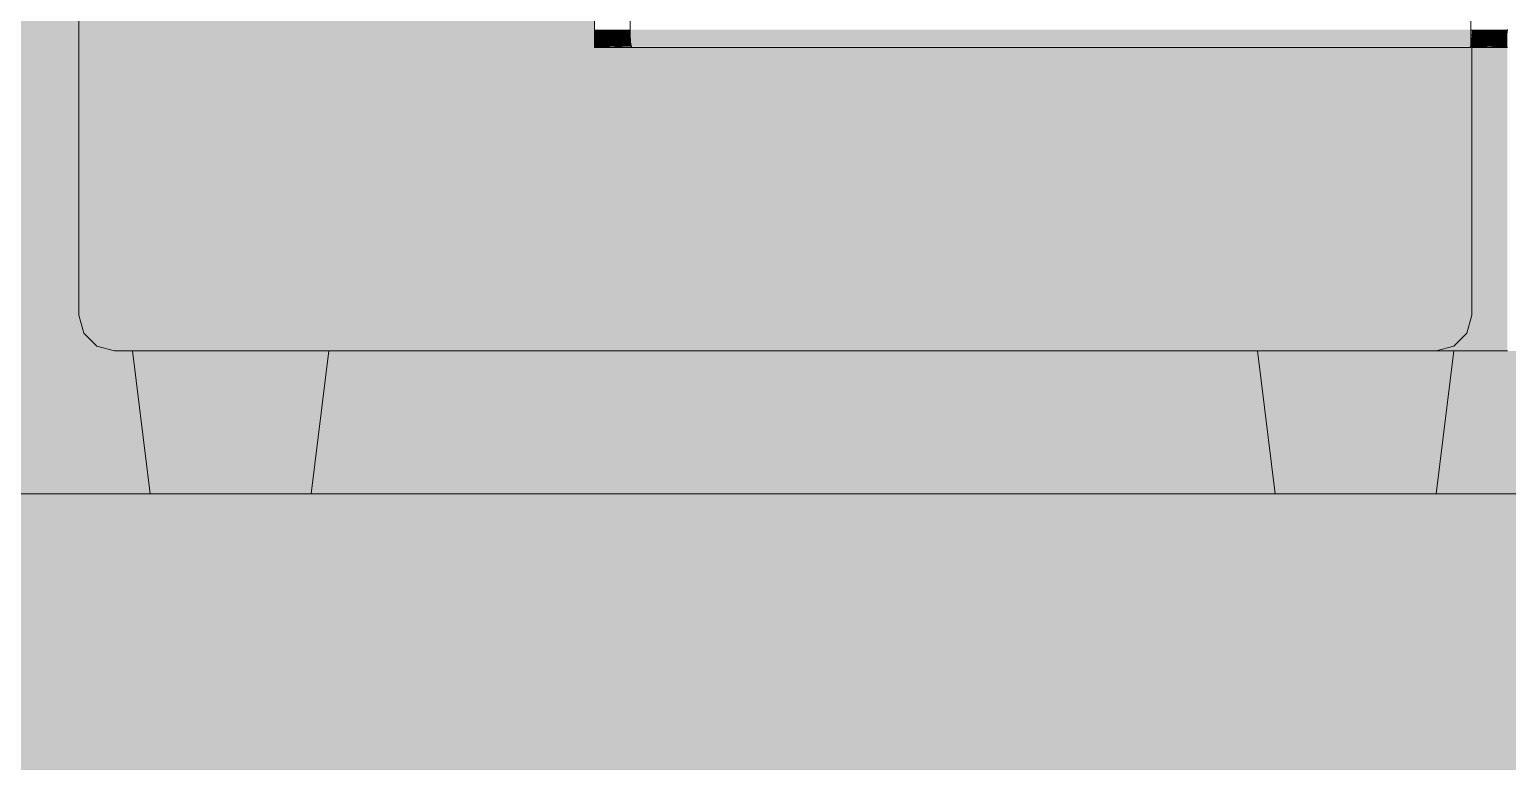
# Model space of a CAD drawing. Header units: centimetres. Extents: x -4381 to 5639, y -3920 to 4826.
# Drawn here: x 78.093 to 78.921, y 32.054 to 32.464 of the extents above; entities that cross this region are included whole.
import ezdxf
from ezdxf.xclip import XClip

# ---------------------------------------------------------------- set-up
doc = ezdxf.new("R2010")
doc.units = ezdxf.units.CM
doc.header["$MEASUREMENT"] = 0
doc.header["$XCLIPFRAME"] = 0
doc.set_wipeout_variables(frame=1)
doc.linetypes.add('Wipeout_Contour', pattern=[100, 0, -100])
for name, color, linetype in [('01- MOBILIER', 7, 'Continuous'), ('Dalles', 7, 'Continuous'), ('Drawing & Figure', 7, 'Continuous'), ('Structural - Bearing', 7, 'Continuous')]:
    doc.layers.add(name, color=color, linetype=linetype)
for name, color, linetype, lineweight in [('01- MOBILIER_Pen_No__101', 252, 'Continuous', 5), ('01- MOBILIER_Pen_No__18', 9, 'Continuous', 5), ('01- MOBILIER_Pen_No__2', 8, 'Continuous', 5), ('01- MOBILIER_Pen_No__7', 7, 'Continuous', 5), ('Dalles_Pen_No__1', 7, 'Continuous', 5)]:
    doc.layers.add(name, color=color, linetype=linetype, lineweight=lineweight)
doc.layers.add('01- MOBILIER_Pen_No__62', color=7, linetype='Continuous', lineweight=5, true_color=0xaaaaaa)
doc.layers.add('Structural - Bearing_Pen_No__102', color=7, linetype='Continuous', lineweight=5, true_color=0xcccccc)

# ---------------------------------------------------------------- blocks, each defined once
blk = doc.blocks.new('Drawing_7_7', base_point=(-363.09186, 32.20361))
at = {"color": 254, "linetype": 'Wipeout_Contour', "lineweight": 0, "ltscale": 339.509017}
blk.add_wipeout([(78.42194, 32.46361), (78.42207, 32.46102), (78.42963, 32.46102), (78.4296, 32.46361)], dxfattribs=at).dxf.layer = '01- MOBILIER'
at = {"color": 254, "linetype": 'Wipeout_Contour', "lineweight": 0, "ltscale": 341.303765}
blk.add_wipeout([(78.90093, 32.46361), (78.9009, 32.46102), (78.90845, 32.46102), (78.90859, 32.46361)], dxfattribs=at).dxf.layer = '01- MOBILIER'
at = {"layer": '01- MOBILIER_Pen_No__101', "linetype": 'Continuous', "ltscale": 10}
blk.add_hatch(color=256, dxfattribs=at).paths.add_polyline_path([(78.42194, 32.46361), (78.42207, 32.46102), (78.42963, 32.46102), (78.4296, 32.46361)])
at = {"layer": '01- MOBILIER_Pen_No__18', "linetype": 'Continuous', "ltscale": 10}
blk.add_hatch(color=256, dxfattribs=at).paths.add_polyline_path([(78.90093, 32.46361), (78.9009, 32.46102), (78.90845, 32.46102), (78.90859, 32.46361)])
at = {"color": 254, "linetype": 'Wipeout_Contour', "lineweight": 0, "ltscale": 339.4792}
blk.add_wipeout([(78.42194, 32.46361), (78.41545, 32.46361), (78.4157, 32.46102), (78.42207, 32.46102)], dxfattribs=at).dxf.layer = '01- MOBILIER'
at = {"color": 254, "linetype": 'Wipeout_Contour', "lineweight": 0, "ltscale": 256.611562}
blk.add_wipeout([(78.90042, 32.46361), (78.90042, 32.46102), (78.90093, 32.46361)], dxfattribs=at).dxf.layer = '01- MOBILIER'
at = {"color": 254, "linetype": 'Wipeout_Contour', "lineweight": 0, "ltscale": 341.33356}
blk.add_wipeout([(78.90845, 32.46102), (78.91483, 32.46102), (78.91508, 32.46361), (78.90859, 32.46361)], dxfattribs=at).dxf.layer = '01- MOBILIER'
at = {"layer": '01- MOBILIER_Pen_No__18', "linetype": 'Continuous', "ltscale": 10}
blk.add_hatch(color=256, dxfattribs=at).paths.add_polyline_path([(78.90845, 32.46102), (78.91483, 32.46102), (78.91508, 32.46361), (78.90859, 32.46361)])
at = {"layer": '01- MOBILIER_Pen_No__2', "linetype": 'Continuous', "ltscale": 10}
blk.add_hatch(color=256, dxfattribs=at).paths.add_polyline_path([(78.42194, 32.46361), (78.41545, 32.46361), (78.4157, 32.46102), (78.42207, 32.46102)])
at = {"layer": '01- MOBILIER_Pen_No__62', "linetype": 'Continuous', "ltscale": 10}
blk.add_hatch(color=256, dxfattribs=at).paths.add_polyline_path([(78.90042, 32.46361), (78.90042, 32.46102), (78.90093, 32.46361)])
at = {"color": 254, "linetype": 'Wipeout_Contour', "lineweight": 0, "ltscale": 339.45973}
blk.add_wipeout([(78.41112, 32.46361), (78.41144, 32.46102), (78.4157, 32.46102), (78.41545, 32.46361)], dxfattribs=at).dxf.layer = '01- MOBILIER'
at = {"color": 254, "linetype": 'Wipeout_Contour', "lineweight": 0, "ltscale": 340.403497}
blk.add_wipeout([(78.4296, 32.46361), (78.42963, 32.46102), (78.90042, 32.46102), (78.90042, 32.46361)], dxfattribs=at).dxf.layer = '01- MOBILIER'
at = {"color": 254, "linetype": 'Wipeout_Contour', "lineweight": 0, "ltscale": 341.352962}
blk.add_wipeout([(78.91508, 32.46361), (78.91483, 32.46102), (78.91909, 32.46102), (78.91941, 32.46361)], dxfattribs=at).dxf.layer = '01- MOBILIER'
at = {"layer": '01- MOBILIER_Pen_No__18', "linetype": 'Continuous', "ltscale": 10}
blk.add_hatch(color=256, dxfattribs=at).paths.add_polyline_path([(78.91508, 32.46361), (78.91483, 32.46102), (78.91909, 32.46102), (78.91941, 32.46361)])
at = {"layer": '01- MOBILIER_Pen_No__2', "linetype": 'Continuous', "ltscale": 10}
blk.add_hatch(color=256, dxfattribs=at).paths.add_polyline_path([(78.41112, 32.46361), (78.41144, 32.46102), (78.4157, 32.46102), (78.41545, 32.46361)])
at = {"layer": '01- MOBILIER_Pen_No__62', "linetype": 'Continuous', "ltscale": 10}
blk.add_hatch(color=256, dxfattribs=at).paths.add_polyline_path([(78.4296, 32.46361), (78.42963, 32.46102), (78.90042, 32.46102), (78.90042, 32.46361)])
at = {"color": 254, "linetype": 'Wipeout_Contour', "lineweight": 0, "ltscale": 339.453642}
blk.add_wipeout([(78.4096, 32.46361), (78.40994, 32.46102), (78.41144, 32.46102), (78.41112, 32.46361)], dxfattribs=at).dxf.layer = '01- MOBILIER'
at = {"color": 254, "linetype": 'Wipeout_Contour', "lineweight": 0, "ltscale": 341.374689}
blk.add_wipeout([(78.90065, 32.45654), (78.90744, 32.45654), (78.90845, 32.46102), (78.9009, 32.46102)], dxfattribs=at).dxf.layer = '01- MOBILIER'
at = {"color": 254, "linetype": 'Wipeout_Contour', "lineweight": 0, "ltscale": 341.35877}
blk.add_wipeout([(78.91941, 32.46361), (78.91909, 32.46102), (78.92059, 32.46102), (78.92093, 32.46361)], dxfattribs=at).dxf.layer = '01- MOBILIER'
at = {"layer": '01- MOBILIER_Pen_No__101', "linetype": 'Continuous', "ltscale": 10}
for points in [[(78.4096, 32.46361), (78.40994, 32.46102), (78.41144, 32.46102), (78.41112, 32.46361)], [(78.90065, 32.45654), (78.90744, 32.45654), (78.90845, 32.46102), (78.9009, 32.46102)]]:
    blk.add_hatch(color=256, dxfattribs=at).paths.add_polyline_path(points)
at = {"layer": '01- MOBILIER_Pen_No__18', "linetype": 'Continuous', "ltscale": 10}
blk.add_hatch(color=256, dxfattribs=at).paths.add_polyline_path([(78.91941, 32.46361), (78.91909, 32.46102), (78.92059, 32.46102), (78.92093, 32.46361)])
at = {"color": 254, "linetype": 'Wipeout_Contour', "lineweight": 0, "ltscale": 256.607835}
blk.add_wipeout([(78.90042, 32.46102), (78.90042, 32.45654), (78.9009, 32.46102)], dxfattribs=at).dxf.layer = '01- MOBILIER'
at = {"color": 254, "linetype": 'Wipeout_Contour', "lineweight": 0, "ltscale": 341.4171}
blk.add_wipeout([(78.90744, 32.45654), (78.91296, 32.45654), (78.91483, 32.46102), (78.90845, 32.46102)], dxfattribs=at).dxf.layer = '01- MOBILIER'
at = {"layer": '01- MOBILIER_Pen_No__101', "linetype": 'Continuous', "ltscale": 10}
blk.add_hatch(color=256, dxfattribs=at).paths.add_polyline_path([(78.90744, 32.45654), (78.91296, 32.45654), (78.91483, 32.46102), (78.90845, 32.46102)])
at = {"layer": '01- MOBILIER_Pen_No__2', "linetype": 'Continuous', "ltscale": 10}
blk.add_hatch(color=256, dxfattribs=at).paths.add_polyline_path([(78.90042, 32.46102), (78.90042, 32.45654), (78.9009, 32.46102)])
at = {"color": 254, "linetype": 'Wipeout_Contour', "lineweight": 0, "ltscale": 340.397926}
blk.add_wipeout([(78.42963, 32.46102), (78.42988, 32.45654), (78.90042, 32.45654), (78.90042, 32.46102)], dxfattribs=at).dxf.layer = '01- MOBILIER'
at = {"color": 254, "linetype": 'Wipeout_Contour', "lineweight": 0, "ltscale": 341.41514}
blk.add_wipeout([(78.91483, 32.46102), (78.91296, 32.45654), (78.91665, 32.45654), (78.91909, 32.46102)], dxfattribs=at).dxf.layer = '01- MOBILIER'
at = {"layer": '01- MOBILIER_Pen_No__101', "linetype": 'Continuous', "ltscale": 10}
blk.add_hatch(color=256, dxfattribs=at).paths.add_polyline_path([(78.91483, 32.46102), (78.91296, 32.45654), (78.91665, 32.45654), (78.91909, 32.46102)])
at = {"layer": '01- MOBILIER_Pen_No__2', "linetype": 'Continuous', "ltscale": 10}
blk.add_hatch(color=256, dxfattribs=at).paths.add_polyline_path([(78.42963, 32.46102), (78.42988, 32.45654), (78.90042, 32.45654), (78.90042, 32.46102)])
at = {"color": 254, "linetype": 'Wipeout_Contour', "lineweight": 0, "ltscale": 339.427153}
blk.add_wipeout([(78.42963, 32.46102), (78.42207, 32.46102), (78.42308, 32.45654), (78.42988, 32.45654)], dxfattribs=at).dxf.layer = '01- MOBILIER'
at = {"color": 254, "linetype": 'Wipeout_Contour', "lineweight": 0, "ltscale": 341.375204}
blk.add_wipeout([(78.91909, 32.46102), (78.91665, 32.45654), (78.91801, 32.45654), (78.92059, 32.46102)], dxfattribs=at).dxf.layer = '01- MOBILIER'
at = {"layer": '01- MOBILIER_Pen_No__101', "linetype": 'Continuous', "ltscale": 10}
blk.add_hatch(color=256, dxfattribs=at).paths.add_polyline_path([(78.91909, 32.46102), (78.91665, 32.45654), (78.91801, 32.45654), (78.92059, 32.46102)])
at = {"layer": '01- MOBILIER_Pen_No__2', "linetype": 'Continuous', "ltscale": 10}
blk.add_hatch(color=256, dxfattribs=at).paths.add_polyline_path([(78.42963, 32.46102), (78.42207, 32.46102), (78.42308, 32.45654), (78.42988, 32.45654)])
at = {"color": 254, "linetype": 'Wipeout_Contour', "lineweight": 0, "ltscale": 339.384513}
blk.add_wipeout([(78.42207, 32.46102), (78.4157, 32.46102), (78.41756, 32.45654), (78.42308, 32.45654)], dxfattribs=at).dxf.layer = '01- MOBILIER'
at = {"color": 254, "linetype": 'Wipeout_Contour', "lineweight": 0, "ltscale": 425.243859}
blk.add_wipeout([(78.42988, 32.45654), (78.43033, 32.45395), (78.9002, 32.45395), (78.90042, 32.45523), (78.90042, 32.45654)], dxfattribs=at).dxf.layer = '01- MOBILIER'
at = {"layer": '01- MOBILIER_Pen_No__101', "linetype": 'Continuous', "ltscale": 10}
blk.add_hatch(color=256, dxfattribs=at).paths.add_polyline_path([(78.42988, 32.45654), (78.43033, 32.45395), (78.9002, 32.45395), (78.90042, 32.45523), (78.90042, 32.45654)])
at = {"layer": '01- MOBILIER_Pen_No__2', "linetype": 'Continuous', "ltscale": 10}
blk.add_hatch(color=256, dxfattribs=at).paths.add_polyline_path([(78.42207, 32.46102), (78.4157, 32.46102), (78.41756, 32.45654), (78.42308, 32.45654)])
at = {"color": 254, "linetype": 'Wipeout_Contour', "lineweight": 0, "ltscale": 339.386238}
blk.add_wipeout([(78.41144, 32.46102), (78.41388, 32.45654), (78.41756, 32.45654), (78.4157, 32.46102)], dxfattribs=at).dxf.layer = '01- MOBILIER'
at = {"color": 254, "linetype": 'Wipeout_Contour', "lineweight": 0, "ltscale": 339.347038}
blk.add_wipeout([(78.42308, 32.45654), (78.42483, 32.45395), (78.43033, 32.45395), (78.42988, 32.45654)], dxfattribs=at).dxf.layer = '01- MOBILIER'
at = {"color": 254, "linetype": 'Wipeout_Contour', "lineweight": 0, "ltscale": 427.191633}
blk.add_wipeout([(78.90065, 32.45654), (78.90042, 32.45523), (78.9002, 32.45395), (78.9057, 32.45395), (78.90744, 32.45654)], dxfattribs=at).dxf.layer = '01- MOBILIER'
at = {"layer": '01- MOBILIER_Pen_No__101', "linetype": 'Continuous', "ltscale": 10}
for points in [[(78.41144, 32.46102), (78.41388, 32.45654), (78.41756, 32.45654), (78.4157, 32.46102)], [(78.42308, 32.45654), (78.42483, 32.45395), (78.43033, 32.45395), (78.42988, 32.45654)], [(78.43033, 32.45395), (78.89995, 32.45361)], [(78.90065, 32.45654), (78.90042, 32.45523), (78.9002, 32.45395), (78.9057, 32.45395), (78.90744, 32.45654)]]:
    blk.add_hatch(color=256, dxfattribs=at).paths.add_polyline_path(points)
at = {"color": 254, "linetype": 'Wipeout_Contour', "lineweight": 0, "ltscale": 339.426138}
blk.add_wipeout([(78.40994, 32.46102), (78.41252, 32.45654), (78.41388, 32.45654), (78.41144, 32.46102)], dxfattribs=at).dxf.layer = '01- MOBILIER'
at = {"color": 254, "linetype": 'Wipeout_Contour', "lineweight": 0, "ltscale": 341.486436}
blk.add_wipeout([(78.90744, 32.45654), (78.9057, 32.45395), (78.90973, 32.45395), (78.91296, 32.45654)], dxfattribs=at).dxf.layer = '01- MOBILIER'
at = {"layer": '01- MOBILIER_Pen_No__101', "linetype": 'Continuous', "ltscale": 10}
blk.add_hatch(color=256, dxfattribs=at).paths.add_polyline_path([(78.40994, 32.46102), (78.41252, 32.45654), (78.41388, 32.45654), (78.41144, 32.46102)])
at = {"layer": '01- MOBILIER_Pen_No__2', "linetype": 'Continuous', "ltscale": 10}
blk.add_hatch(color=256, dxfattribs=at).paths.add_polyline_path([(78.90744, 32.45654), (78.9057, 32.45395), (78.90973, 32.45395), (78.91296, 32.45654)])
at = {"color": 254, "linetype": 'Wipeout_Contour', "lineweight": 0, "ltscale": 339.304264}
blk.add_wipeout([(78.41756, 32.45654), (78.4208, 32.45395), (78.42483, 32.45395), (78.42308, 32.45654)], dxfattribs=at).dxf.layer = '01- MOBILIER'
at = {"color": 254, "linetype": 'Wipeout_Contour', "lineweight": 0, "ltscale": 341.445696}
blk.add_wipeout([(78.91296, 32.45654), (78.90973, 32.45395), (78.91243, 32.45395), (78.91665, 32.45654)], dxfattribs=at).dxf.layer = '01- MOBILIER'
at = {"layer": '01- MOBILIER_Pen_No__101', "linetype": 'Continuous', "ltscale": 10}
blk.add_hatch(color=256, dxfattribs=at).paths.add_polyline_path([(78.41756, 32.45654), (78.4208, 32.45395), (78.42483, 32.45395), (78.42308, 32.45654)])
at = {"layer": '01- MOBILIER_Pen_No__2', "linetype": 'Continuous', "ltscale": 10}
blk.add_hatch(color=256, dxfattribs=at).paths.add_polyline_path([(78.91296, 32.45654), (78.90973, 32.45395), (78.91243, 32.45395), (78.91665, 32.45654)])
at = {"color": 254, "linetype": 'Wipeout_Contour', "lineweight": 0, "ltscale": 339.344877}
blk.add_wipeout([(78.41388, 32.45654), (78.4181, 32.45395), (78.4208, 32.45395), (78.41756, 32.45654)], dxfattribs=at).dxf.layer = '01- MOBILIER'
at = {"color": 254, "linetype": 'Wipeout_Contour', "lineweight": 0, "ltscale": 255.852951}
blk.add_wipeout([(78.9002, 32.45395), (78.90469, 32.45361), (78.9057, 32.45395)], dxfattribs=at).dxf.layer = '01- MOBILIER'
at = {"color": 254, "linetype": 'Wipeout_Contour', "lineweight": 0, "ltscale": 341.365725}
blk.add_wipeout([(78.91665, 32.45654), (78.91243, 32.45395), (78.91352, 32.45395), (78.91801, 32.45654)], dxfattribs=at).dxf.layer = '01- MOBILIER'
at = {"layer": '01- MOBILIER_Pen_No__101', "linetype": 'Continuous', "ltscale": 10}
for points in [[(78.41388, 32.45654), (78.4181, 32.45395), (78.4208, 32.45395), (78.41756, 32.45654)], [(78.9002, 32.45395), (78.90469, 32.45361), (78.9057, 32.45395)], [(78.91665, 32.45654), (78.91243, 32.45395), (78.91352, 32.45395), (78.91801, 32.45654)]]:
    blk.add_hatch(color=256, dxfattribs=at).paths.add_polyline_path(points)
at = {"color": 254, "linetype": 'Wipeout_Contour', "lineweight": 0, "ltscale": 424.376114}
blk.add_wipeout([(78.41252, 32.45654), (78.41479, 32.45523), (78.41701, 32.45395), (78.4181, 32.45395), (78.41388, 32.45654)], dxfattribs=at).dxf.layer = '01- MOBILIER'
at = {"color": 254, "linetype": 'Wipeout_Contour', "lineweight": 0, "ltscale": 254.74138}
blk.add_wipeout([(78.42483, 32.45395), (78.42584, 32.45361), (78.43058, 32.45361)], dxfattribs=at).dxf.layer = '01- MOBILIER'
at = {"color": 254, "linetype": 'Wipeout_Contour', "lineweight": 0, "ltscale": 341.444969}
blk.add_wipeout([(78.9057, 32.45395), (78.90469, 32.45361), (78.90787, 32.45361), (78.90973, 32.45395)], dxfattribs=at).dxf.layer = '01- MOBILIER'
at = {"layer": '01- MOBILIER_Pen_No__101', "linetype": 'Continuous', "ltscale": 10}
for points in [[(78.42483, 32.45395), (78.42584, 32.45361), (78.43058, 32.45361)], [(78.9057, 32.45395), (78.90469, 32.45361), (78.90787, 32.45361), (78.90973, 32.45395)]]:
    blk.add_hatch(color=256, dxfattribs=at).paths.add_polyline_path(points)
at = {"layer": '01- MOBILIER_Pen_No__62', "linetype": 'Continuous', "ltscale": 10}
blk.add_hatch(color=256, dxfattribs=at).paths.add_polyline_path([(78.41252, 32.45654), (78.41479, 32.45523), (78.41701, 32.45395), (78.4181, 32.45395), (78.41388, 32.45654)])
at = {"color": 254, "linetype": 'Wipeout_Contour', "lineweight": 0, "ltscale": 510.779581}
blk.add_wipeout([(78.91093, 32.45361), (78.92093, 32.45361), (78.92093, 32.46361), (78.92059, 32.46102), (78.91801, 32.45654), (78.91352, 32.45395)], dxfattribs=at).dxf.layer = '01- MOBILIER'
at = {"color": 254, "linetype": 'Wipeout_Contour', "lineweight": 0, "ltscale": 339.341314}
blk.add_wipeout([(78.4208, 32.45395), (78.42266, 32.45361), (78.42584, 32.45361), (78.42483, 32.45395)], dxfattribs=at).dxf.layer = '01- MOBILIER'
at = {"layer": '01- MOBILIER_Pen_No__101', "linetype": 'Continuous', "ltscale": 10}
blk.add_hatch(color=256, dxfattribs=at).paths.add_polyline_path([(78.4208, 32.45395), (78.42266, 32.45361), (78.42584, 32.45361), (78.42483, 32.45395)])
at = {"layer": '01- MOBILIER_Pen_No__18', "linetype": 'Continuous', "ltscale": 10}
blk.add_hatch(color=256, dxfattribs=at).paths.add_polyline_path([(78.91093, 32.45361), (78.92093, 32.45361), (78.92093, 32.46361), (78.92059, 32.46102), (78.91801, 32.45654), (78.91352, 32.45395)])
at = {"color": 254, "linetype": 'Wipeout_Contour', "lineweight": 0, "ltscale": 1358.847425}
blk.add_wipeout([(78.90093, 32.30361), (78.90093, 32.45361), (78.4096, 32.45361), (78.4096, 32.51611), (78.2724, 32.51611), (78.20072, 32.78361), (78.14093, 32.78361), (78.12679, 32.77775), (78.12093, 32.76361), (78.12093, 32.30361), (78.12361, 32.29361), (78.13093, 32.28629), (78.14093, 32.28361), (78.88093, 32.28361), (78.89093, 32.28629), (78.89825, 32.29361)], dxfattribs=at).dxf.layer = '01- MOBILIER'
at = {"layer": '01- MOBILIER_Pen_No__18', "linetype": 'Continuous', "ltscale": 10}
blk.add_hatch(color=256, dxfattribs=at).paths.add_polyline_path([(78.90093, 32.30361), (78.90093, 32.45361), (78.4096, 32.45361), (78.4096, 32.51611), (78.2724, 32.51611), (78.20072, 32.78361), (78.14093, 32.78361), (78.12679, 32.77775), (78.12093, 32.76361), (78.12093, 32.30361), (78.12361, 32.29361), (78.13093, 32.28629), (78.14093, 32.28361), (78.88093, 32.28361), (78.89093, 32.28629), (78.89825, 32.29361)])
at = {"color": 254, "linetype": 'Wipeout_Contour', "lineweight": 0, "ltscale": 509.699023}
blk.add_wipeout([(78.4096, 32.46361), (78.4096, 32.45361), (78.4196, 32.45361), (78.41701, 32.45395), (78.41252, 32.45654), (78.40994, 32.46102)], dxfattribs=at).dxf.layer = '01- MOBILIER'
at = {"color": 254, "linetype": 'Wipeout_Contour', "lineweight": 0, "ltscale": 340.954438}
blk.add_wipeout([(78.89825, 32.29361), (78.92093, 32.29361), (78.92093, 32.30361), (78.90093, 32.30361)], dxfattribs=at).dxf.layer = '01- MOBILIER'
at = {"color": 254, "linetype": 'Wipeout_Contour', "lineweight": 0, "ltscale": 338.373382}
blk.add_wipeout([(78.16093, 32.20361), (78.25093, 32.20361), (78.26093, 32.28361), (78.15093, 32.28361)], dxfattribs=at).dxf.layer = '01- MOBILIER'
at = {"layer": '01- MOBILIER_Pen_No__101', "linetype": 'Continuous', "ltscale": 10}
blk.add_hatch(color=256, dxfattribs=at).paths.add_polyline_path([(78.89825, 32.29361), (78.92093, 32.29361), (78.92093, 32.30361), (78.90093, 32.30361)])
at = {"layer": '01- MOBILIER_Pen_No__18', "linetype": 'Continuous', "ltscale": 10}
for points in [[(78.4096, 32.46361), (78.4096, 32.45361), (78.4196, 32.45361), (78.41701, 32.45395), (78.41252, 32.45654), (78.40994, 32.46102)], [(78.16093, 32.20361), (78.25093, 32.20361), (78.26093, 32.28361), (78.15093, 32.28361)]]:
    blk.add_hatch(color=256, dxfattribs=at).paths.add_polyline_path(points)
at = {"color": 254, "linetype": 'Wipeout_Contour', "lineweight": 0, "ltscale": 341.186986}
blk.add_wipeout([(78.90093, 32.30361), (78.92093, 32.30361), (78.92093, 32.45361), (78.90093, 32.45361)], dxfattribs=at).dxf.layer = '01- MOBILIER'
at = {"color": 254, "linetype": 'Wipeout_Contour', "lineweight": 0, "ltscale": 340.815748}
blk.add_wipeout([(78.89093, 32.28629), (78.92093, 32.28629), (78.92093, 32.29361), (78.89825, 32.29361)], dxfattribs=at).dxf.layer = '01- MOBILIER'
at = {"layer": '01- MOBILIER_Pen_No__18', "linetype": 'Continuous', "ltscale": 10}
blk.add_hatch(color=256, dxfattribs=at).paths.add_polyline_path([(78.90093, 32.30361), (78.92093, 32.30361), (78.92093, 32.45361), (78.90093, 32.45361)])
at = {"layer": '01- MOBILIER_Pen_No__2', "linetype": 'Continuous', "ltscale": 10}
blk.add_hatch(color=256, dxfattribs=at).paths.add_polyline_path([(78.89093, 32.28629), (78.92093, 32.28629), (78.92093, 32.29361), (78.89825, 32.29361)])
at = {"color": 254, "linetype": 'Wipeout_Contour', "lineweight": 0, "ltscale": 340.786594}
blk.add_wipeout([(78.88093, 32.28361), (78.92093, 32.28361), (78.92093, 32.28629), (78.89093, 32.28629)], dxfattribs=at).dxf.layer = '01- MOBILIER'
at = {"layer": '01- MOBILIER_Pen_No__101', "linetype": 'Continuous', "ltscale": 10}
blk.add_hatch(color=256, dxfattribs=at).paths.add_polyline_path([(78.88093, 32.28361), (78.92093, 32.28361), (78.92093, 32.28629), (78.89093, 32.28629)])
at = {"color": 254, "linetype": 'Wipeout_Contour', "lineweight": 0, "ltscale": 340.704464}
blk.add_wipeout([(78.79093, 32.20361), (78.88093, 32.20361), (78.89093, 32.28361), (78.78093, 32.28361)], dxfattribs=at).dxf.layer = '01- MOBILIER'
at = {"layer": '01- MOBILIER_Pen_No__18', "linetype": 'Continuous', "ltscale": 10}
blk.add_hatch(color=256, dxfattribs=at).paths.add_polyline_path([(78.79093, 32.20361), (78.88093, 32.20361), (78.89093, 32.28361), (78.78093, 32.28361)])
at = {"color": 254, "linetype": 'Wipeout_Contour', "lineweight": 0, "ltscale": 3657.586871}
blk.add_wipeout([(76.51688, 32.80361), (77.11688, 32.80361), (77.11688, 32.20361), (78.16093, 32.20361), (78.15093, 32.28361), (78.14093, 32.28361), (78.13093, 32.28629), (78.12361, 32.29361), (78.12093, 32.30361), (78.12093, 32.76361), (78.12679, 32.77775), (78.14093, 32.78361), (78.20072, 32.78361), (78.15352, 32.95975), (78.15318, 32.96234), (78.15452, 32.96734), (78.15818, 32.971), (78.16059, 32.972), (78.28616, 33.00565), (78.28875, 33.00599), (78.9009, 33.00599), (78.90845, 33.00454), (78.91483, 33.00042), (78.91909, 32.99426), (78.92093, 32.98633), (78.92246, 32.99372), (78.92704, 33.00042), (78.93341, 33.00454), (78.94097, 33.00599), (79.7009, 33.00599), (79.70845, 33.00454), (79.71483, 33.00042), (79.71909, 32.99426), (79.72093, 32.98633), (79.72246, 32.99372), (79.72704, 33.00042), (79.73341, 33.00454), (79.74097, 33.00599), (80.22093, 33.00599), (80.22093, 35.40361), (77.11688, 35.40361), (77.11688, 33.30361), (76.51688, 33.30361)], dxfattribs=at).dxf.layer = 'Structural - Bearing'
at = {"layer": 'Structural - Bearing_Pen_No__102', "linetype": 'Continuous', "ltscale": 10}
blk.add_hatch(color=256, dxfattribs=at).paths.add_polyline_path([(76.51688, 32.80361), (77.11688, 32.80361), (77.11688, 32.20361), (78.16093, 32.20361), (78.15093, 32.28361), (78.14093, 32.28361), (78.13093, 32.28629), (78.12361, 32.29361), (78.12093, 32.30361), (78.12093, 32.76361), (78.12679, 32.77775), (78.14093, 32.78361), (78.20072, 32.78361), (78.15352, 32.95975), (78.15318, 32.96234), (78.15452, 32.96734), (78.15818, 32.971), (78.16059, 32.972), (78.28616, 33.00565), (78.28875, 33.00599), (78.9009, 33.00599), (78.90845, 33.00454), (78.91483, 33.00042), (78.91909, 32.99426), (78.92093, 32.98633), (78.92246, 32.99372), (78.92704, 33.00042), (78.93341, 33.00454), (78.94097, 33.00599), (79.7009, 33.00599), (79.70845, 33.00454), (79.71483, 33.00042), (79.71909, 32.99426), (79.72093, 32.98633), (79.72246, 32.99372), (79.72704, 33.00042), (79.73341, 33.00454), (79.74097, 33.00599), (80.22093, 33.00599), (80.22093, 35.40361), (77.11688, 35.40361), (77.11688, 33.30361), (76.51688, 33.30361)])
at = {"layer": '01- MOBILIER_Pen_No__7', "linetype": 'Continuous', "ltscale": 10}
for p, q in [((78.12093, 32.30361), (78.12093, 32.76361)), ((78.4296, 32.46361), (78.4296, 32.52861)), ((78.90042, 32.52861), (78.90042, 32.46361)), ((78.4096, 32.51611), (78.4096, 32.45361)), ((78.40994, 32.46102), (78.4096, 32.46361)), ((78.41252, 32.45654), (78.40994, 32.46102)), ((78.4296, 32.46361), (78.42963, 32.46102)), ((78.42988, 32.45654), (78.42963, 32.46102)), ((78.90042, 32.46102), (78.90042, 32.46361)), ((78.90042, 32.45654), (78.90042, 32.46102)), ((78.92059, 32.46102), (78.91801, 32.45654)), ((78.92093, 32.46361), (78.92059, 32.46102)), ((78.4096, 32.45361), (78.90093, 32.45361)), ((78.41479, 32.45523), (78.41252, 32.45654)), ((78.41701, 32.45395), (78.41479, 32.45523)), ((78.4196, 32.45361), (78.41701, 32.45395)), ((78.43033, 32.45395), (78.42988, 32.45654)), ((78.43058, 32.45361), (78.43033, 32.45395)), ((78.9002, 32.45395), (78.89995, 32.45361)), ((78.90042, 32.45523), (78.9002, 32.45395)), ((78.90042, 32.45523), (78.90042, 32.45654)), ((78.90093, 32.45361), (78.90093, 32.30361)), ((78.90469, 32.45361), (78.90093, 32.45361)), ((78.90787, 32.45361), (78.90469, 32.45361)), ((78.90999, 32.45361), (78.90787, 32.45361)), ((78.91093, 32.45361), (78.90999, 32.45361)), ((78.91075, 32.45361), (78.92093, 32.45361)), ((78.91352, 32.45395), (78.91093, 32.45361)), ((78.91801, 32.45654), (78.91352, 32.45395)), ((78.12361, 32.29361), (78.12093, 32.30361)), ((78.90093, 32.30361), (78.89825, 32.29361)), ((78.13093, 32.28629), (78.12361, 32.29361)), ((78.14093, 32.28361), (78.13093, 32.28629)), ((78.16093, 32.20361), (78.15093, 32.28361))]:
    blk.add_line(p, q, dxfattribs=at)
at = {"color": 254, "linetype": 'Wipeout_Contour', "lineweight": 0, "ltscale": 339.537116}
blk.add_wipeout([(78.25093, 32.20361), (78.79093, 32.20361), (78.78093, 32.28361), (78.26093, 32.28361)], dxfattribs=at).dxf.layer = 'Structural - Bearing'
at = {"color": 254, "linetype": 'Wipeout_Contour', "lineweight": 0, "ltscale": 341.00077}
blk.add_wipeout([(78.88093, 32.20361), (78.95093, 32.20361), (78.94093, 32.28361), (78.89093, 32.28361)], dxfattribs=at).dxf.layer = 'Structural - Bearing'
at = {"layer": 'Dalles', "linetype": 'Continuous', "lineweight": 0, "ltscale": 10, "true_color": 0x000000}
blk.add_hatch(color=18, dxfattribs=at).paths.add_polyline_path([(88.26688, 31.90361), (88.26688, 32.20361), (70.86688, 32.20361), (70.86688, 31.90361)])
at = {"layer": 'Structural - Bearing_Pen_No__102', "linetype": 'Continuous', "ltscale": 10}
for points in [[(78.25093, 32.20361), (78.79093, 32.20361), (78.78093, 32.28361), (78.26093, 32.28361)], [(78.88093, 32.20361), (78.95093, 32.20361), (78.94093, 32.28361), (78.89093, 32.28361)]]:
    blk.add_hatch(color=256, dxfattribs=at).paths.add_polyline_path(points)
at = {"layer": '01- MOBILIER_Pen_No__7', "linetype": 'Continuous', "ltscale": 10}
for p, q in [((78.89093, 32.28629), (78.88093, 32.28361)), ((78.89825, 32.29361), (78.89093, 32.28629)), ((78.88093, 32.28361), (78.14093, 32.28361)), ((78.25093, 32.20361), (78.26093, 32.28361)), ((78.79093, 32.20361), (78.78093, 32.28361)), ((78.88093, 32.28361), (78.89093, 32.28361)), ((78.88093, 32.20361), (78.89093, 32.28361)), ((78.89093, 32.28361), (78.92093, 32.28361))]:
    blk.add_line(p, q, dxfattribs=at)
at = {"layer": 'Dalles_Pen_No__1', "linetype": 'Continuous', "ltscale": 10}
blk.add_line((85.56688, 32.20361), (77.11688, 32.20361), dxfattribs=at)

msp = doc.modelspace()

# ---------------------------------------------------------------- block references
at = {"layer": 'Drawing & Figure', "color": 151, "linetype": 'Continuous', "lineweight": 5, "ltscale": 10, "true_color": 0x80c2ff}
ref = msp.add_blockref('Drawing_7_7', (-363.09186, 32.20361), dxfattribs=at)
XClip(ref).set_block_clipping_path([(51.7463984619, 23.6253966175), (100.4426918859, 45.1170657245)])

doc.saveas('drawing.dxf')
